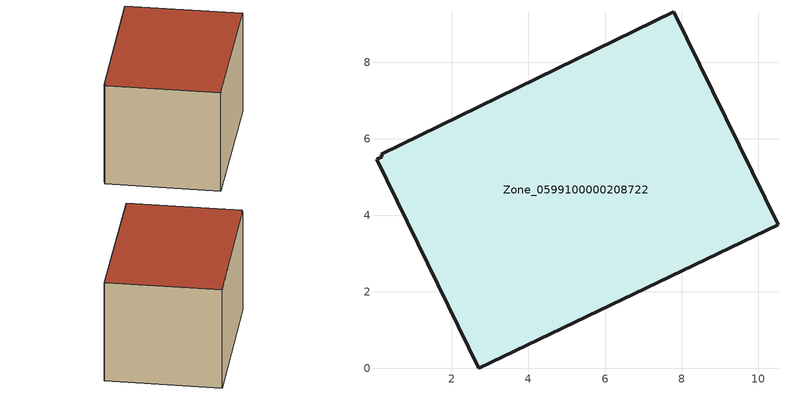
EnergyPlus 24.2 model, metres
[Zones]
Zone_0599100000208722
 floor ground (C_G): 10.52,3.75 2.69,0 0.03,5.46 0.18,5.53 0.15,5.59 7.8,9.32 z0
 wall outside (C_F): 10.52,3.75 7.8,9.32 0.15,5.59 0.18,5.53 0.03,5.46 2.69,0 10.52,3.75 z0:5.84
 roof outside (C_R): 2.69,0 10.52,3.75 7.8,9.32 0.15,5.59 0.18,5.53 0.03,5.46 z5.84
[BUILDING]
Pand.0599100000208722: North Axis=0; Terrain=City; Loads Convergence Tolerance Value=0.04; Temperature Convergence Tolerance Value=0.4; Solar Distribution=FullExterior; Maximum Number of Warmup Days=25; Minimum Number of Warmup Days=1
[Site:Location]
Rotterdam.The.Hague.AP_ZH_NLD Design_Conditions: Latitude=51.96; Longitude=4.45; Time Zone=1; Elevation=-4.5
[SITE:GROUNDTEMPERATURE:BUILDINGSURFACE]
18, 18, 18, 18, 18, 18, 18, 18, 18, 18, 18, 18
[MATERIAL] Thermal Absorptance=0.9; Solar Absorptance=0.7; Visible Absorptance=0.7
Name | Roughness | Thickness | Conductivity | Density | Specific Heat
G.TC.1946-1964 | MediumSmooth | 0.15 | 1 | 540 | 1210
F.TC.1946-1964 | Rough | 0.3 | 0.857143 | 1920 | 840
R.TC.1946-1964 | MediumRough | 0.2 | 0.235294 | 1500 | 1000
[CONSTRUCTION]
C_G: G.TC.1946-1964
C_F: F.TC.1946-1964
C_R: R.TC.1946-1964
[ZONE]
Zone_0599100000208722: Type=1; Multiplier=1; Ceiling Height=Autocalculate; Volume=Autocalculate; Floor Area=autocalculate; Part of Total Floor Area=Yes
[ZONEINFILTRATION:DESIGNFLOWRATE]
Infil_Zone_0599100000208722: Zone or ZoneList or Space or SpaceList=Zone_0599100000208722; Schedule=AlwaysOn; Design Flow Rate Calculation Method=Flow/Area; Flow Rate per Floor Area=0.003; Constant Term Coefficient=1; Temperature Term Coefficient=0; Velocity Term Coefficient=0; Velocity Squared Term Coefficient=0
[HVACTEMPLATE:ZONE:IDEALLOADSAIRSYSTEM]
Zone_0599100000208722: Maximum Heating Supply Air Temperature=50; Minimum Cooling Supply Air Temperature=13; Maximum Heating Supply Air Humidity Ratio=0.0156; Minimum Cooling Supply Air Humidity Ratio=0.0077; Heating Limit=NoLimit; Cooling Limit=NoLimit; Dehumidification Control Type=ConstantSensibleHeatRatio; Cooling Sensible Heat Ratio=0.7; Dehumidification Setpoint=60; Humidification Control Type=None; Humidification Setpoint=30; Outdoor Air Method=None; Outdoor Air Flow Rate per Person=0.00944; Outdoor Air Flow Rate per Zone Floor Area=0; Outdoor Air Flow Rate per Zone=0; Demand Controlled Ventilation Type=None; Outdoor Air Economizer Type=NoEconomizer; Heat Recovery Type=None; Sensible Heat Recovery Effectiveness=0.7; Latent Heat Recovery Effectiveness=0.65
[ZONECONTROL:THERMOSTAT]
ThermostatControl_Zone_0599100000208722: Zone or ZoneList=Zone_0599100000208722; Control Type Schedule=DualSetpointControlType; Control 1=Thermostat_Zone_0599100000208722; Temperature Difference Between Cutout And Setpoint=0
[THERMOSTATSETPOINT:DUALSETPOINT]
Thermostat_Zone_0599100000208722: Heating Setpoint Temperature Schedule=HeatingSetpoint_Zone_0599100000208722; Cooling Setpoint Temperature Schedule=CoolingSetpoint_Zone_0599100000208722
[SCHEDULE:COMPACT]
HeatingSetpoint_Zone_0599100000208722: Through: 12/31, For: AllDays, Until: 24:00, 21
CoolingSetpoint_Zone_0599100000208722: Through: 12/31, For: AllDays, Until: 24:00, 24
DualSetpointControlType: Through: 12/31, For: AllDays, Until: 24:00, 4
AlwaysOn: Through: 12/31, For: AllDays, Until: 24:00, 1
